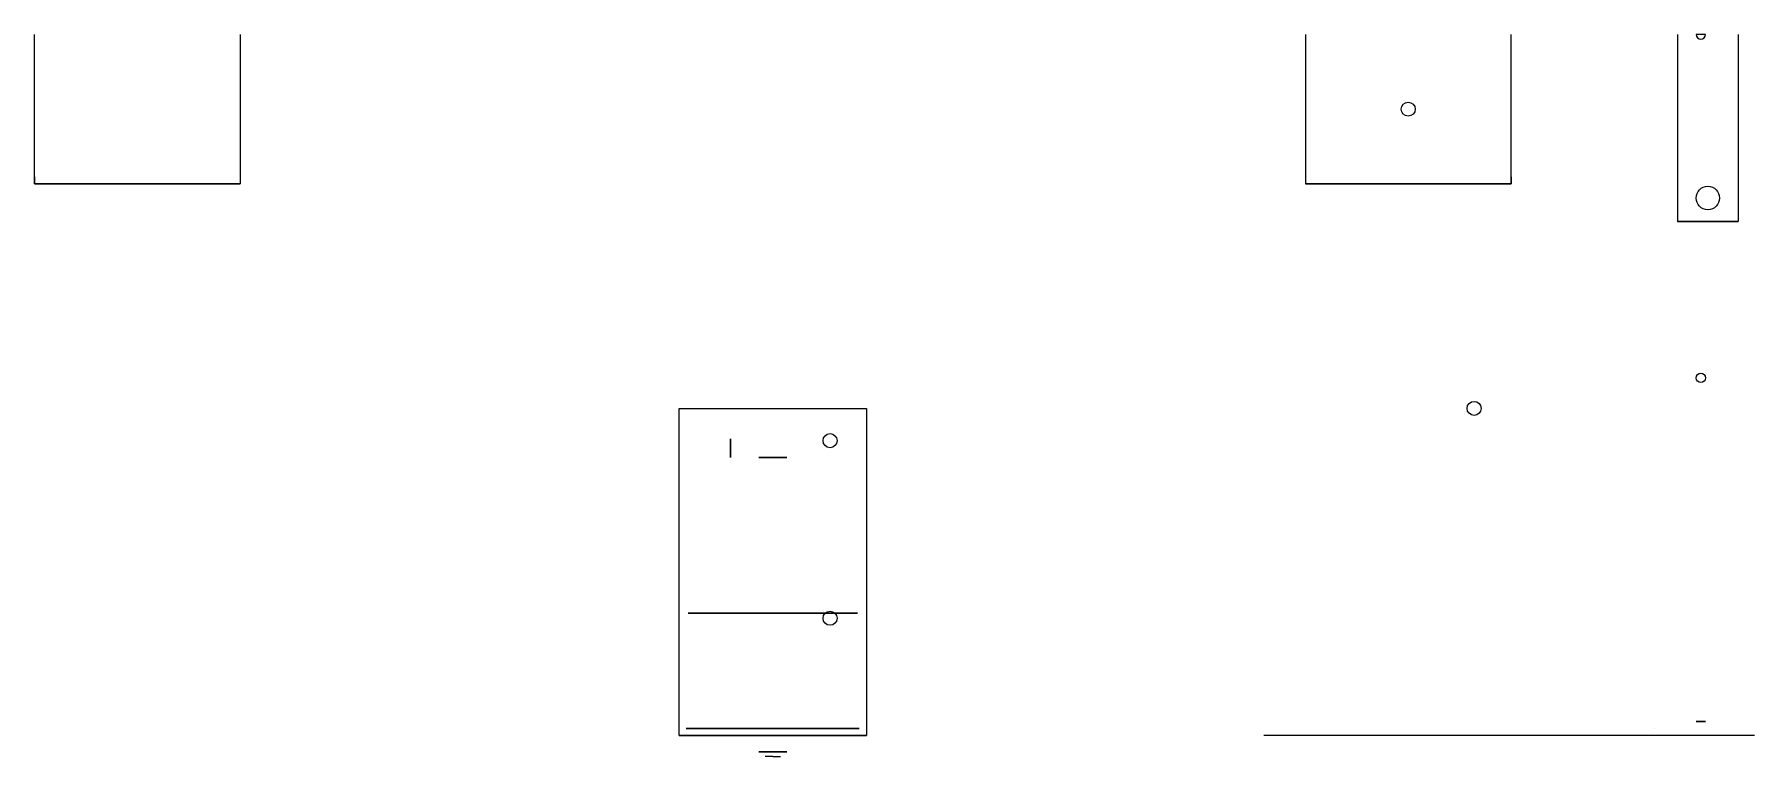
# Model space of a CAD drawing. Header units: millimetres. Extents: x 29 to 1920, y 47 to 1318.
# Drawn here: x 1552.1 to 1920, y 95.5 to 250 of the extents above; entities that cross this region are included whole.
import ezdxf

# ---------------------------------------------------------------- set-up
doc = ezdxf.new("R2010")
doc.units = ezdxf.units.MM
doc.layers.get('0').update_dxf_attribs({"lineweight": 9})
for name, color, linetype, lineweight in [('Caixa', 7, 'Continuous', 9), ('Hinges', 7, 'Continuous', 9), ('Motor', 7, 'Continuous', 9)]:
    doc.layers.add(name, color=color, linetype=linetype, lineweight=lineweight)

# ---------------------------------------------------------------- blocks, each defined once
blk = doc.blocks.new('*U70')
at = {"extrusion": (0, 1, 0)}
blk.add_circle((0, 0), 1.5, dxfattribs=at)
blk = doc.blocks.new('*U71')
at = {"layer": 'Hinges', "color": 0, "linetype": 'ByBlock', "lineweight": -2, "transparency": 16777216, "extrusion": (-2.22045e-16, 0, -1)}
blk.add_blockref('*U70', (-1693, 100, 33.1), dxfattribs=at)
at = {"layer": 'Hinges', "color": 0, "linetype": 'ByBlock', "lineweight": -2, "transparency": 16777216, "extrusion": (0.866025, 0, -0.5), "rotation": 270}
blk.add_blockref('*U70', (100, 809.33, 1497.46), dxfattribs=at)
at = {"layer": 'Hinges', "color": 0, "linetype": 'ByBlock', "lineweight": -2, "transparency": 16777216, "extrusion": (-0.866025, 0, -0.5), "rotation": 90}
blk.add_blockref('*U70', (-100, -866.67, -1464.35), dxfattribs=at)
at = {"layer": 'Hinges', "color": 0, "linetype": 'ByBlock', "lineweight": -2, "transparency": 16777216, "extrusion": (0.866025, 0, 0.5), "rotation": 270}
blk.add_blockref('*U70', (100, -900.67, 1464.35), dxfattribs=at)
at = {"layer": 'Hinges', "color": 0, "linetype": 'ByBlock', "lineweight": -2, "transparency": 16777216, "extrusion": (-0.866025, 0, 0.5), "rotation": 90}
blk.add_blockref('*U70', (-100, 843.33, -1497.46), dxfattribs=at)
at = {"layer": 'Hinges', "color": 0, "linetype": 'ByBlock', "lineweight": -2, "transparency": 16777216}
blk.add_blockref('*U70', (1727, 100, -33.1), dxfattribs=at)

msp = doc.modelspace()

# ---------------------------------------------------------------- linework, layer by layer
at = {"layer": 'Caixa'}
for q in [(1815, 100, 200), (1920, 100, 200)]:
    msp.add_line((1920, 100, 200), q, dxfattribs=at)
at = {"layer": 'Caixa', "extrusion": (0, 1, 0)}
msp.add_line((1898.5, 101.5, 3), (1898.5, 101.5, 198.5), dxfattribs=at)
at = {"layer": 'Caixa', "elevation": 3}
msp.add_lwpolyline([(1909.5, 250), (1907.5, 250, 1)], format="xyb", close=True, dxfattribs=at)
at = {"layer": 'Caixa'}
for centre, radius in [((1845.925, 234, 1.5), 1.5), ((1910, 215, 1.5), 2.5), ((1908.5, 176.5, 3), 1), ((1860, 170, 1.5), 1.5), ((1722.25, 163.09, 1.5), 1.5), ((1722.25, 125.09, 1.5), 1.5)]:
    msp.add_circle(centre, radius, dxfattribs=at)
at = {"layer": 'Caixa', "extrusion": (0, 1, 0)}
for centre in [(-1908.5, 133.333, 103), (-1908.5, 68.167, 103)]:
    msp.add_circle(centre, 1, dxfattribs=at)
at = {"layer": 'Hinges'}
for p, q in [((1552.075, 218), (1552.075, 250)), ((1596.075, 250), (1596.075, 218)), ((1823.925, 250), (1823.925, 218)), ((1867.925, 218), (1867.925, 250)), ((1552.075, 219.5), (1552.075, 218)), ((1596.075, 219.5), (1596.075, 218)), ((1823.925, 219.5), (1823.925, 218)), ((1867.925, 219.5), (1867.925, 218)), ((1689.975, 100), (1689.975, 170)), ((1689.975, 170), (1730.025, 170)), ((1730.025, 170), (1730.025, 100)), ((1689.975, 100), (1730.025, 100))]:
    msp.add_line(p, q, dxfattribs=at)
at = {"layer": 'Hinges', "extrusion": (0, 0, -1)}
for p, q in [((1903.5, 250), (1903.5, 210)), ((1916.5, 250), (1916.5, 210))]:
    msp.add_line(p, q, dxfattribs=at)
at = {"layer": 'Hinges', "extrusion": (0, -1, 0)}
for points, elevation in [([(1571.575, -4.3), (1571.575, -24.68, 1), (1576.575, -24.68), (1576.575, -4.3, 1)], -218), ([(1848.425, -4.3), (1848.425, -24.68, -1), (1843.425, -24.68), (1843.425, -4.3, -1)], -218), ([(1907.5, -45), (1907.5, -5, -1), (1912.5, -5), (1912.5, -45, -1)], -210)]:
    msp.add_lwpolyline(points, format="xyb", close=True, dxfattribs=dict(at, elevation=elevation))
at = {"layer": 'Hinges'}
for points in [[(1552.075, 218, -29.02), (1552.075, 218, 0), (1596.075, 218, 0), (1596.075, 218, -29.02)], [(1867.925, 218, -29.02), (1867.925, 218, 0), (1823.925, 218, 0), (1823.925, 218, -29.02)], [(1903.5, 210, -50), (1903.5, 210, 0), (1910, 210, 0), (1916.5, 210, 0), (1916.5, 210, -50)], [(1730.025, 100, 0), (1730.025, 100, -55), (1710, 100, -55), (1689.975, 100, -55), (1689.975, 100, 0)]]:
    msp.add_polyline3d(points, close=True, dxfattribs=at)
at = {"layer": 'Hinges', "extrusion": (0, 1, 0)}
for centre, radius in [((-1710, -33.104, 101.5), 18.5), ((-1710, -33.104, 101.5), 15.5), ((-1710, -40.104, 100), 3)]:
    msp.add_circle(centre, radius, dxfattribs=at)
at = {"layer": 'Motor'}
for q in [(1708.342, 95.5, -37.604), (1711.658, 95.5, -37.604)]:
    msp.add_line((1710, 95.5, -37.604), q, dxfattribs=at)
at = {"layer": 'Motor', "extrusion": (-1, 0, 0), "elevation": -1700.95}
msp.add_lwpolyline([(-159.5, -35.104), (-159.5, -33.104), (-159.5, -31.104), (-163, -31.104, 0.4142136), (-163.5, -31.604), (-163.5, -33.104), (-163.5, -34.604, 0.4142136), (-163, -35.104)], format="xyb", close=True, dxfattribs=at)
at = {"layer": 'Motor', "extrusion": (-1, 0, 0)}
msp.add_circle((-162, -33.104, -1700.95), 1, dxfattribs=at)
at = {"layer": 'Motor', "extrusion": (0, -1, 0)}
for centre, radius in [((1710, -33.104, -159.5), 3), ((1710, -33.104, -126.2), 18.1), ((1710, -40.104, -101.5), 6), ((1710, -40.104, -96.5), 3)]:
    msp.add_circle(centre, radius, dxfattribs=at)

# ---------------------------------------------------------------- block references
at = {"layer": 'Hinges'}
msp.add_blockref('*U71', (0, 0), dxfattribs=at)

doc.saveas('drawing.dxf')
